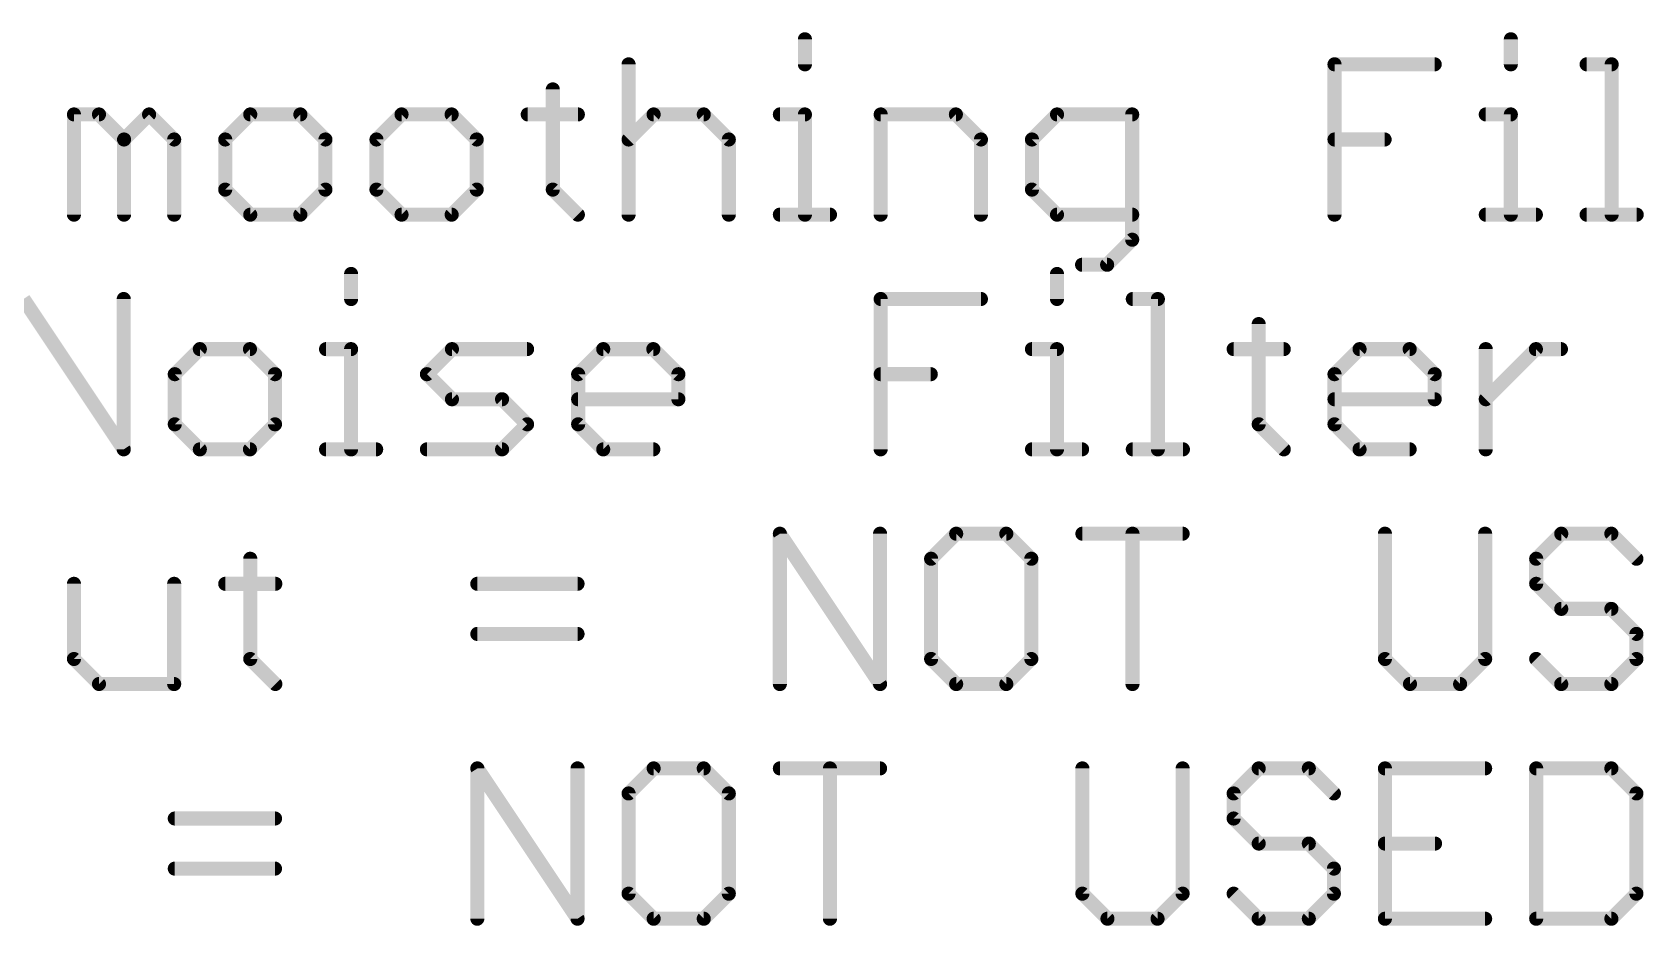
# Model space of a CAD drawing. Extents: x 0 to 387, y 0 to 260.
# Drawn here: x 308.62 to 326.06, y 157.48 to 167.15 of the extents above; entities that cross this region are included whole.
import ezdxf

# ---------------------------------------------------------------- set-up
doc = ezdxf.new("R2010")
doc.units = 0
doc.layers.add('94', color=14, linetype='CONTINUOUS')

msp = doc.modelspace()

# ---------------------------------------------------------------- linework, layer by layer
at = {"layer": '94', "const_width": 0.1524}
for points in [[(316.9846, 167.0744), (316.9846, 166.8032)], [(324.6247, 167.0744), (324.6247, 166.8032)], [(315.0763, 166.8032), (315.0763, 165.1762)], [(322.7164, 165.1762), (322.7164, 166.8032)], [(322.7164, 166.8032), (323.801, 166.8032)], [(325.445, 166.8032), (325.7161, 166.8032)], [(325.7161, 166.8032), (325.7161, 165.1762)], [(314.2561, 166.532), (314.2561, 165.4474)], [(309.0734, 165.1762), (309.0734, 166.2609)], [(309.0734, 166.2609), (309.3446, 166.2609)], [(309.3446, 166.2609), (309.6157, 165.9897)], [(309.6157, 165.9897), (309.8869, 166.2609)], [(309.8869, 166.2609), (310.1581, 165.9897)], [(310.9817, 166.2609), (310.7106, 165.9897)], [(311.5241, 166.2609), (310.9817, 166.2609)], [(311.7952, 165.9897), (311.5241, 166.2609)], [(312.6189, 166.2609), (312.3477, 165.9897)], [(313.1612, 166.2609), (312.6189, 166.2609)], [(313.4324, 165.9897), (313.1612, 166.2609)], [(313.9849, 166.2609), (314.5272, 166.2609)], [(315.0763, 165.9897), (315.3475, 166.2609)], [(315.3475, 166.2609), (315.8898, 166.2609)], [(315.8898, 166.2609), (316.161, 165.9897)], [(316.7135, 166.2609), (316.9846, 166.2609)], [(316.9846, 166.2609), (316.9846, 165.1762)], [(317.8049, 165.1762), (317.8049, 166.2609)], [(317.8049, 166.2609), (318.6184, 166.2609)], [(318.6184, 166.2609), (318.8896, 165.9897)], [(319.7132, 166.2609), (319.4421, 165.9897)], [(320.5267, 166.2609), (319.7132, 166.2609)], [(320.5267, 164.905), (320.5267, 166.2609)], [(324.3535, 166.2609), (324.6247, 166.2609)], [(324.6247, 166.2609), (324.6247, 165.1762)], [(309.6157, 165.9897), (309.6157, 165.1762)], [(310.1581, 165.9897), (310.1581, 165.1762)], [(310.7106, 165.9897), (310.7106, 165.4474)], [(311.7952, 165.4474), (311.7952, 165.9897)], [(312.3477, 165.9897), (312.3477, 165.4474)], [(313.4324, 165.4474), (313.4324, 165.9897)], [(316.161, 165.9897), (316.161, 165.1762)], [(318.8896, 165.9897), (318.8896, 165.1762)], [(319.4421, 165.9897), (319.4421, 165.4474)], [(322.7164, 165.9897), (323.2587, 165.9897)], [(310.7106, 165.4474), (310.9817, 165.1762)], [(311.5241, 165.1762), (311.7952, 165.4474)], [(312.3477, 165.4474), (312.6189, 165.1762)], [(313.1612, 165.1762), (313.4324, 165.4474)], [(314.2561, 165.4474), (314.5272, 165.1762)], [(319.4421, 165.4474), (319.7132, 165.1762)], [(310.9817, 165.1762), (311.5241, 165.1762)], [(312.6189, 165.1762), (313.1612, 165.1762)], [(316.7135, 165.1762), (317.2558, 165.1762)], [(319.7132, 165.1762), (320.5267, 165.1762)], [(324.3535, 165.1762), (324.8959, 165.1762)], [(325.445, 165.1762), (325.9873, 165.1762)], [(320.2556, 164.6339), (320.5267, 164.905)], [(319.9844, 164.6339), (320.2556, 164.6339)], [(312.0732, 164.5344), (312.0732, 164.2632)], [(319.7132, 164.5344), (319.7132, 164.2632)], [(308.5277, 164.2632), (309.6124, 162.6362)], [(309.6124, 162.6362), (309.6124, 164.2632)], [(317.8049, 162.6362), (317.8049, 164.2632)], [(317.8049, 164.2632), (318.8896, 164.2632)], [(320.5335, 164.2632), (320.8047, 164.2632)], [(320.8047, 164.2632), (320.8047, 162.6362)], [(321.8961, 163.992), (321.8961, 162.9074)], [(310.436, 163.7209), (310.1649, 163.4497)], [(310.9784, 163.7209), (310.436, 163.7209)], [(311.2495, 163.4497), (310.9784, 163.7209)], [(311.802, 163.7209), (312.0732, 163.7209)], [(312.0732, 163.7209), (312.0732, 162.6362)], [(312.8935, 163.4497), (313.1646, 163.7209)], [(313.1646, 163.7209), (313.9781, 163.7209)], [(314.5306, 163.4497), (314.8018, 163.7209)], [(314.8018, 163.7209), (315.3441, 163.7209)], [(315.3441, 163.7209), (315.6153, 163.4497)], [(319.4421, 163.7209), (319.7132, 163.7209)], [(319.7132, 163.7209), (319.7132, 162.6362)], [(321.625, 163.7209), (322.1673, 163.7209)], [(322.7164, 163.4497), (322.9875, 163.7209)], [(322.9875, 163.7209), (323.5299, 163.7209)], [(323.5299, 163.7209), (323.801, 163.4497)], [(324.3535, 162.6362), (324.3535, 163.7209)], [(324.3535, 163.1785), (324.8959, 163.7209)], [(324.8959, 163.7209), (325.167, 163.7209)], [(310.1649, 163.4497), (310.1649, 162.9074)], [(311.2495, 162.9074), (311.2495, 163.4497)], [(313.1646, 163.1785), (312.8935, 163.4497)], [(314.5306, 162.9074), (314.5306, 163.4497)], [(315.6153, 163.4497), (315.6153, 163.1785)], [(317.8049, 163.4497), (318.3472, 163.4497)], [(322.7164, 162.9074), (322.7164, 163.4497)], [(323.801, 163.4497), (323.801, 163.1785)], [(313.7069, 163.1785), (313.1646, 163.1785)], [(313.9781, 162.9074), (313.7069, 163.1785)], [(315.6153, 163.1785), (314.5306, 163.1785)], [(323.801, 163.1785), (322.7164, 163.1785)], [(310.1649, 162.9074), (310.436, 162.6362)], [(310.9784, 162.6362), (311.2495, 162.9074)], [(313.7069, 162.6362), (313.9781, 162.9074)], [(314.8018, 162.6362), (314.5306, 162.9074)], [(321.8961, 162.9074), (322.1673, 162.6362)], [(322.9875, 162.6362), (322.7164, 162.9074)], [(310.436, 162.6362), (310.9784, 162.6362)], [(311.802, 162.6362), (312.3443, 162.6362)], [(312.8935, 162.6362), (313.7069, 162.6362)], [(315.3441, 162.6362), (314.8018, 162.6362)], [(319.4421, 162.6362), (319.9844, 162.6362)], [(320.5335, 162.6362), (321.0758, 162.6362)], [(323.5299, 162.6362), (322.9875, 162.6362)], [(316.7135, 160.0962), (316.7135, 161.7232)], [(316.7135, 161.7232), (317.7981, 160.0962)], [(317.7981, 160.0962), (317.7981, 161.7232)], [(318.6218, 161.7232), (318.3506, 161.452)], [(319.1641, 161.7232), (318.6218, 161.7232)], [(319.4353, 161.452), (319.1641, 161.7232)], [(319.9878, 161.7232), (321.0725, 161.7232)], [(320.5301, 160.0962), (320.5301, 161.7232)], [(323.2621, 161.7232), (323.2621, 160.3674)], [(324.3468, 160.3674), (324.3468, 161.7232)], [(325.1704, 161.7232), (324.8993, 161.452)], [(325.7128, 161.7232), (325.1704, 161.7232)], [(325.9839, 161.452), (325.7128, 161.7232)], [(310.9817, 161.452), (310.9817, 160.3674)], [(318.3506, 161.452), (318.3506, 160.3674)], [(319.4353, 160.3674), (319.4353, 161.452)], [(324.8993, 161.452), (324.8993, 161.1809)], [(309.0734, 161.1809), (309.0734, 160.3674)], [(310.1581, 160.0962), (310.1581, 161.1809)], [(310.7106, 161.1809), (311.2529, 161.1809)], [(313.4392, 161.1809), (314.5238, 161.1809)], [(324.8993, 161.1809), (325.1704, 160.9097)], [(325.1704, 160.9097), (325.7128, 160.9097)], [(325.7128, 160.9097), (325.9839, 160.6385)], [(313.4392, 160.6385), (314.5238, 160.6385)], [(325.9839, 160.6385), (325.9839, 160.3674)], [(309.0734, 160.3674), (309.3446, 160.0962)], [(310.9817, 160.3674), (311.2529, 160.0962)], [(318.3506, 160.3674), (318.6218, 160.0962)], [(319.1641, 160.0962), (319.4353, 160.3674)], [(323.2621, 160.3674), (323.5333, 160.0962)], [(324.0756, 160.0962), (324.3468, 160.3674)], [(325.1704, 160.0962), (324.8993, 160.3674)], [(325.9839, 160.3674), (325.7128, 160.0962)], [(309.3446, 160.0962), (310.1581, 160.0962)], [(318.6218, 160.0962), (319.1641, 160.0962)], [(323.5333, 160.0962), (324.0756, 160.0962)], [(325.7128, 160.0962), (325.1704, 160.0962)], [(313.4392, 157.5562), (313.4392, 159.1832)], [(313.4392, 159.1832), (314.5238, 157.5562)], [(314.5238, 157.5562), (314.5238, 159.1832)], [(315.3475, 159.1832), (315.0763, 158.912)], [(315.8898, 159.1832), (315.3475, 159.1832)], [(316.161, 158.912), (315.8898, 159.1832)], [(316.7135, 159.1832), (317.7981, 159.1832)], [(317.2558, 157.5562), (317.2558, 159.1832)], [(319.9878, 159.1832), (319.9878, 157.8274)], [(321.0725, 157.8274), (321.0725, 159.1832)], [(321.8961, 159.1832), (321.625, 158.912)], [(322.4384, 159.1832), (321.8961, 159.1832)], [(322.7096, 158.912), (322.4384, 159.1832)], [(324.3468, 159.1832), (323.2621, 159.1832)], [(323.2621, 159.1832), (323.2621, 157.5562)], [(324.8993, 159.1832), (324.8993, 157.5562)], [(325.7128, 159.1832), (324.8993, 159.1832)], [(325.9839, 158.912), (325.7128, 159.1832)], [(315.0763, 158.912), (315.0763, 157.8274)], [(316.161, 157.8274), (316.161, 158.912)], [(321.625, 158.912), (321.625, 158.6409)], [(325.9839, 157.8274), (325.9839, 158.912)], [(310.1649, 158.6409), (311.2495, 158.6409)], [(321.625, 158.6409), (321.8961, 158.3697)], [(321.8961, 158.3697), (322.4384, 158.3697)], [(322.4384, 158.3697), (322.7096, 158.0985)], [(323.2621, 158.3697), (323.8044, 158.3697)], [(310.1649, 158.0985), (311.2495, 158.0985)], [(322.7096, 158.0985), (322.7096, 157.8274)], [(315.0763, 157.8274), (315.3475, 157.5562)], [(315.8898, 157.5562), (316.161, 157.8274)], [(319.9878, 157.8274), (320.259, 157.5562)], [(320.8013, 157.5562), (321.0725, 157.8274)], [(321.8961, 157.5562), (321.625, 157.8274)], [(322.7096, 157.8274), (322.4384, 157.5562)], [(325.7128, 157.5562), (325.9839, 157.8274)], [(315.3475, 157.5562), (315.8898, 157.5562)], [(320.259, 157.5562), (320.8013, 157.5562)], [(322.4384, 157.5562), (321.8961, 157.5562)], [(323.2621, 157.5562), (324.3468, 157.5562)], [(324.8993, 157.5562), (325.7128, 157.5562)]]:
    msp.add_lwpolyline(points, dxfattribs=at)
at = {"layer": '94', "const_width": 0.0762}
for points in [[(317.0227, 167.0744, 1), (316.9465, 167.0744)], [(324.6628, 167.0744, 1), (324.5866, 167.0744)], [(315.1144, 166.8032, 1), (315.0382, 166.8032)], [(316.9465, 166.8032, 1), (317.0227, 166.8032)], [(322.7545, 166.8032, 1), (322.6783, 166.8032)], [(322.7164, 166.8413, 1), (322.7164, 166.7651)], [(323.801, 166.7651, 1), (323.801, 166.8413)], [(324.5866, 166.8032, 1), (324.6628, 166.8032)], [(325.445, 166.8413, 1), (325.445, 166.7651)], [(325.7542, 166.8032, 1), (325.678, 166.8032)], [(325.7161, 166.7651, 1), (325.7161, 166.8413)], [(314.2942, 166.532, 1), (314.218, 166.532)], [(309.1115, 166.2609, 1), (309.0353, 166.2609)], [(309.0734, 166.299, 1), (309.0734, 166.2228)], [(309.3715, 166.2878, 1), (309.3176, 166.2339)], [(309.3446, 166.2228, 1), (309.3446, 166.299)], [(309.9139, 166.2878, 1), (309.86, 166.2339)], [(309.9139, 166.2339, 1), (309.86, 166.2878)], [(310.9817, 166.299, 1), (310.9817, 166.2228)], [(311.0087, 166.2339, 1), (310.9548, 166.2878)], [(311.551, 166.2878, 1), (311.4971, 166.2339)], [(311.5241, 166.2228, 1), (311.5241, 166.299)], [(312.6189, 166.299, 1), (312.6189, 166.2228)], [(312.6458, 166.2339, 1), (312.592, 166.2878)], [(313.1882, 166.2878, 1), (313.1343, 166.2339)], [(313.1612, 166.2228, 1), (313.1612, 166.299)], [(313.9849, 166.299, 1), (313.9849, 166.2228)], [(314.5272, 166.2228, 1), (314.5272, 166.299)], [(315.3475, 166.299, 1), (315.3475, 166.2228)], [(315.3744, 166.2339, 1), (315.3205, 166.2878)], [(315.9168, 166.2878, 1), (315.8629, 166.2339)], [(315.8898, 166.2228, 1), (315.8898, 166.299)], [(316.7135, 166.299, 1), (316.7135, 166.2228)], [(317.0227, 166.2609, 1), (316.9465, 166.2609)], [(316.9846, 166.2228, 1), (316.9846, 166.299)], [(317.843, 166.2609, 1), (317.7668, 166.2609)], [(317.8049, 166.299, 1), (317.8049, 166.2228)], [(318.6454, 166.2878, 1), (318.5915, 166.2339)], [(318.6184, 166.2228, 1), (318.6184, 166.299)], [(319.7132, 166.299, 1), (319.7132, 166.2228)], [(319.7402, 166.2339, 1), (319.6863, 166.2878)], [(320.5648, 166.2609, 1), (320.4886, 166.2609)], [(320.5267, 166.2228, 1), (320.5267, 166.299)], [(324.3535, 166.299, 1), (324.3535, 166.2228)], [(324.6628, 166.2609, 1), (324.5866, 166.2609)], [(324.6247, 166.2228, 1), (324.6247, 166.299)], [(309.6538, 165.9897, 1), (309.5776, 165.9897)], [(309.5888, 166.0166, 1), (309.6427, 165.9628)], [(309.5888, 165.9628, 1), (309.6427, 166.0166)], [(310.1962, 165.9897, 1), (310.12, 165.9897)], [(310.1311, 165.9628, 1), (310.185, 166.0166)], [(310.7487, 165.9897, 1), (310.6725, 165.9897)], [(310.6836, 166.0166, 1), (310.7375, 165.9628)], [(311.8333, 165.9897, 1), (311.7571, 165.9897)], [(311.7683, 165.9628, 1), (311.8222, 166.0166)], [(312.3858, 165.9897, 1), (312.3096, 165.9897)], [(312.3208, 166.0166, 1), (312.3747, 165.9628)], [(313.4705, 165.9897, 1), (313.3943, 165.9897)], [(313.4054, 165.9628, 1), (313.4593, 166.0166)], [(315.0494, 166.0166, 1), (315.1033, 165.9628)], [(316.1991, 165.9897, 1), (316.1229, 165.9897)], [(316.134, 165.9628, 1), (316.1879, 166.0166)], [(318.9277, 165.9897, 1), (318.8515, 165.9897)], [(318.8626, 165.9628, 1), (318.9165, 166.0166)], [(319.4802, 165.9897, 1), (319.404, 165.9897)], [(319.4151, 166.0166, 1), (319.469, 165.9628)], [(322.7164, 166.0278, 1), (322.7164, 165.9516)], [(323.2587, 165.9516, 1), (323.2587, 166.0278)], [(310.7375, 165.4743, 1), (310.6836, 165.4204)], [(311.8222, 165.4204, 1), (311.7683, 165.4743)], [(312.3747, 165.4743, 1), (312.3208, 165.4204)], [(313.4593, 165.4204, 1), (313.4055, 165.4743)], [(314.283, 165.4743, 1), (314.2291, 165.4204)], [(319.469, 165.4743, 1), (319.4151, 165.4204)], [(310.6725, 165.4474, 1), (310.7487, 165.4474)], [(311.7571, 165.4474, 1), (311.8333, 165.4474)], [(312.3096, 165.4474, 1), (312.3858, 165.4474)], [(313.3943, 165.4474, 1), (313.4705, 165.4474)], [(314.218, 165.4474, 1), (314.2942, 165.4474)], [(319.404, 165.4474, 1), (319.4802, 165.4474)], [(309.0353, 165.1762, 1), (309.1115, 165.1762)], [(309.5776, 165.1762, 1), (309.6538, 165.1762)], [(310.12, 165.1762, 1), (310.1962, 165.1762)], [(310.9817, 165.2143, 1), (310.9817, 165.1381)], [(310.9548, 165.1493, 1), (311.0087, 165.2031)], [(311.4971, 165.2031, 1), (311.551, 165.1493)], [(311.5241, 165.1381, 1), (311.5241, 165.2143)], [(312.6189, 165.2143, 1), (312.6189, 165.1381)], [(312.592, 165.1493, 1), (312.6458, 165.2031)], [(313.1343, 165.2031, 1), (313.1882, 165.1493)], [(313.1612, 165.1381, 1), (313.1612, 165.2143)], [(314.5003, 165.1493, 1), (314.5542, 165.2031)], [(315.0382, 165.1762, 1), (315.1144, 165.1762)], [(316.1229, 165.1762, 1), (316.1991, 165.1762)], [(316.7135, 165.2143, 1), (316.7135, 165.1381)], [(316.9465, 165.1762, 1), (317.0227, 165.1762)], [(317.2558, 165.1381, 1), (317.2558, 165.2143)], [(317.7668, 165.1762, 1), (317.843, 165.1762)], [(318.8515, 165.1762, 1), (318.9277, 165.1762)], [(319.7132, 165.2143, 1), (319.7132, 165.1381)], [(319.6863, 165.1493, 1), (319.7402, 165.2031)], [(320.5267, 165.1381, 1), (320.5267, 165.2143)], [(322.6783, 165.1762, 1), (322.7545, 165.1762)], [(324.3535, 165.2143, 1), (324.3535, 165.1381)], [(324.5866, 165.1762, 1), (324.6628, 165.1762)], [(324.8959, 165.1381, 1), (324.8959, 165.2143)], [(325.445, 165.2143, 1), (325.445, 165.1381)], [(325.678, 165.1762, 1), (325.7542, 165.1762)], [(325.9873, 165.1381, 1), (325.9873, 165.2143)], [(320.4886, 164.905, 1), (320.5648, 164.905)], [(320.5537, 164.8781, 1), (320.4998, 164.932)], [(319.9844, 164.672, 1), (319.9844, 164.5958)], [(320.2286, 164.6608, 1), (320.2825, 164.6069)], [(320.2556, 164.5958, 1), (320.2556, 164.672)], [(312.1113, 164.5344, 1), (312.0351, 164.5344)], [(319.7513, 164.5344, 1), (319.6751, 164.5344)], [(309.6505, 164.2632, 1), (309.5743, 164.2632)], [(312.0351, 164.2632, 1), (312.1113, 164.2632)], [(317.843, 164.2632, 1), (317.7668, 164.2632)], [(317.8049, 164.3013, 1), (317.8049, 164.2251)], [(318.8896, 164.2251, 1), (318.8896, 164.3013)], [(319.6751, 164.2632, 1), (319.7513, 164.2632)], [(320.5335, 164.3013, 1), (320.5335, 164.2251)], [(320.8428, 164.2632, 1), (320.7666, 164.2632)], [(320.8047, 164.2251, 1), (320.8047, 164.3013)], [(321.9342, 163.992, 1), (321.858, 163.992)], [(310.436, 163.759, 1), (310.436, 163.6828)], [(310.463, 163.6939, 1), (310.4091, 163.7478)], [(311.0053, 163.7478, 1), (310.9514, 163.6939)], [(310.9784, 163.6828, 1), (310.9784, 163.759)], [(311.802, 163.759, 1), (311.802, 163.6828)], [(312.1113, 163.7209, 1), (312.0351, 163.7209)], [(312.0732, 163.6828, 1), (312.0732, 163.759)], [(313.1646, 163.759, 1), (313.1646, 163.6828)], [(313.1916, 163.6939, 1), (313.1377, 163.7478)], [(313.9781, 163.6828, 1), (313.9781, 163.759)], [(314.8018, 163.759, 1), (314.8018, 163.6828)], [(314.8287, 163.6939, 1), (314.7748, 163.7478)], [(315.371, 163.7478, 1), (315.3172, 163.6939)], [(315.3441, 163.6828, 1), (315.3441, 163.759)], [(319.4421, 163.759, 1), (319.4421, 163.6828)], [(319.7513, 163.7209, 1), (319.6751, 163.7209)], [(319.7132, 163.6828, 1), (319.7132, 163.759)], [(321.625, 163.759, 1), (321.625, 163.6828)], [(322.1673, 163.6828, 1), (322.1673, 163.759)], [(322.9875, 163.759, 1), (322.9875, 163.6828)], [(323.0145, 163.6939, 1), (322.9606, 163.7478)], [(323.5568, 163.7478, 1), (323.5029, 163.6939)], [(323.5299, 163.6828, 1), (323.5299, 163.759)], [(324.3916, 163.7209, 1), (324.3154, 163.7209)], [(324.8959, 163.759, 1), (324.8959, 163.6828)], [(324.9228, 163.6939, 1), (324.8689, 163.7478)], [(325.167, 163.6828, 1), (325.167, 163.759)], [(310.203, 163.4497, 1), (310.1268, 163.4497)], [(310.1379, 163.4766, 1), (310.1918, 163.4228)], [(311.2876, 163.4497, 1), (311.2114, 163.4497)], [(311.2226, 163.4228, 1), (311.2765, 163.4766)], [(312.9204, 163.4766, 1), (312.8665, 163.4228)], [(312.8665, 163.4766, 1), (312.9204, 163.4228)], [(314.5687, 163.4497, 1), (314.4925, 163.4497)], [(314.5037, 163.4766, 1), (314.5575, 163.4228)], [(315.6534, 163.4497, 1), (315.5772, 163.4497)], [(315.5883, 163.4228, 1), (315.6422, 163.4766)], [(317.8049, 163.4878, 1), (317.8049, 163.4116)], [(318.3472, 163.4116, 1), (318.3472, 163.4878)], [(322.7545, 163.4497, 1), (322.6783, 163.4497)], [(322.6894, 163.4766, 1), (322.7433, 163.4228)], [(323.8391, 163.4497, 1), (323.7629, 163.4497)], [(323.7741, 163.4228, 1), (323.828, 163.4766)], [(313.1646, 163.2166, 1), (313.1646, 163.1404)], [(313.7339, 163.2055, 1), (313.68, 163.1516)], [(313.7069, 163.1404, 1), (313.7069, 163.2166)], [(314.5306, 163.2166, 1), (314.5306, 163.1404)], [(315.6153, 163.1404, 1), (315.6153, 163.2166)], [(322.7164, 163.2166, 1), (322.7164, 163.1404)], [(323.801, 163.1404, 1), (323.801, 163.2166)], [(313.1377, 163.1516, 1), (313.1916, 163.2055)], [(315.5772, 163.1785, 1), (315.6534, 163.1785)], [(323.7629, 163.1785, 1), (323.8391, 163.1785)], [(324.3266, 163.2055, 1), (324.3805, 163.1516)], [(310.1918, 162.9343, 1), (310.1379, 162.8804)], [(310.1268, 162.9074, 1), (310.203, 162.9074)], [(311.2114, 162.9074, 1), (311.2876, 162.9074)], [(311.2765, 162.8804, 1), (311.2226, 162.9343)], [(314.005, 162.8804, 1), (313.9512, 162.9343)], [(313.9512, 162.8804, 1), (314.0051, 162.9343)], [(314.5575, 162.9343, 1), (314.5037, 162.8804)], [(314.4925, 162.9074, 1), (314.5687, 162.9074)], [(321.9231, 162.9343, 1), (321.8692, 162.8804)], [(321.858, 162.9074, 1), (321.9342, 162.9074)], [(322.7433, 162.9343, 1), (322.6894, 162.8804)], [(322.6783, 162.9074, 1), (322.7545, 162.9074)], [(309.5743, 162.6362, 1), (309.6505, 162.6362)], [(309.5807, 162.6151, 1), (309.6441, 162.6573)], [(310.436, 162.6743, 1), (310.436, 162.5981)], [(310.4091, 162.6093, 1), (310.463, 162.6631)], [(310.9514, 162.6631, 1), (311.0053, 162.6093)], [(310.9784, 162.5981, 1), (310.9784, 162.6743)], [(311.802, 162.6743, 1), (311.802, 162.5981)], [(312.0351, 162.6362, 1), (312.1113, 162.6362)], [(312.3443, 162.5981, 1), (312.3443, 162.6743)], [(312.8935, 162.6743, 1), (312.8935, 162.5981)], [(313.68, 162.6631, 1), (313.7339, 162.6093)], [(313.7069, 162.5981, 1), (313.7069, 162.6743)], [(314.8018, 162.6743, 1), (314.8018, 162.5981)], [(314.7748, 162.6093, 1), (314.8287, 162.6631)], [(315.3441, 162.5981, 1), (315.3441, 162.6743)], [(317.7668, 162.6362, 1), (317.843, 162.6362)], [(319.4421, 162.6743, 1), (319.4421, 162.5981)], [(319.6751, 162.6362, 1), (319.7513, 162.6362)], [(319.9844, 162.5981, 1), (319.9844, 162.6743)], [(320.5335, 162.6743, 1), (320.5335, 162.5981)], [(320.7666, 162.6362, 1), (320.8428, 162.6362)], [(321.0758, 162.5981, 1), (321.0758, 162.6743)], [(322.1403, 162.6093, 1), (322.1942, 162.6631)], [(322.9875, 162.6743, 1), (322.9875, 162.5981)], [(322.9606, 162.6093, 1), (323.0145, 162.6631)], [(323.5299, 162.5981, 1), (323.5299, 162.6743)], [(324.3154, 162.6362, 1), (324.3916, 162.6362)], [(316.7516, 161.7232, 1), (316.6754, 161.7232)], [(316.7452, 161.7443, 1), (316.6818, 161.7021)], [(317.8362, 161.7232, 1), (317.76, 161.7232)], [(318.6218, 161.7613, 1), (318.6218, 161.6851)], [(318.6487, 161.6962, 1), (318.5949, 161.7501)], [(319.1911, 161.7501, 1), (319.1372, 161.6962)], [(319.1641, 161.6851, 1), (319.1641, 161.7613)], [(319.9878, 161.7613, 1), (319.9878, 161.6851)], [(320.5682, 161.7232, 1), (320.492, 161.7232)], [(321.0725, 161.6851, 1), (321.0725, 161.7613)], [(323.3002, 161.7232, 1), (323.224, 161.7232)], [(324.3849, 161.7232, 1), (324.3087, 161.7232)], [(325.1704, 161.7613, 1), (325.1704, 161.6851)], [(325.1974, 161.6962, 1), (325.1435, 161.7501)], [(325.7397, 161.7501, 1), (325.6858, 161.6962)], [(325.7128, 161.6851, 1), (325.7128, 161.7613)], [(311.0198, 161.452, 1), (310.9436, 161.452)], [(318.3887, 161.452, 1), (318.3125, 161.452)], [(318.3237, 161.479, 1), (318.3776, 161.4251)], [(319.4734, 161.452, 1), (319.3972, 161.452)], [(319.4084, 161.4251, 1), (319.4622, 161.479)], [(324.8723, 161.479, 1), (324.9262, 161.4251)], [(324.9374, 161.452, 1), (324.8612, 161.452)], [(325.957, 161.4251, 1), (326.0109, 161.479)], [(309.1115, 161.1809, 1), (309.0353, 161.1809)], [(310.1962, 161.1809, 1), (310.12, 161.1809)], [(310.7106, 161.219, 1), (310.7106, 161.1428)], [(311.2529, 161.1428, 1), (311.2529, 161.219)], [(313.4392, 161.219, 1), (313.4392, 161.1428)], [(314.5238, 161.1428, 1), (314.5238, 161.219)], [(324.9262, 161.2078, 1), (324.8723, 161.1539)], [(324.8612, 161.1809, 1), (324.9374, 161.1809)], [(325.1704, 160.9478, 1), (325.1704, 160.8716)], [(325.7397, 160.9366, 1), (325.6858, 160.8828)], [(325.7128, 160.8716, 1), (325.7128, 160.9478)], [(325.1435, 160.8828, 1), (325.1974, 160.9366)], [(313.4392, 160.6766, 1), (313.4392, 160.6004)], [(314.5238, 160.6004, 1), (314.5238, 160.6766)], [(326.022, 160.6385, 1), (325.9458, 160.6385)], [(325.957, 160.6116, 1), (326.0109, 160.6655)], [(309.1004, 160.3943, 1), (309.0465, 160.3404)], [(309.0353, 160.3674, 1), (309.1115, 160.3674)], [(311.0087, 160.3943, 1), (310.9548, 160.3404)], [(310.9436, 160.3674, 1), (311.0198, 160.3674)], [(318.3776, 160.3943, 1), (318.3237, 160.3404)], [(318.3125, 160.3674, 1), (318.3887, 160.3674)], [(319.3972, 160.3674, 1), (319.4734, 160.3674)], [(319.4622, 160.3404, 1), (319.4084, 160.3943)], [(323.289, 160.3943, 1), (323.2352, 160.3404)], [(323.224, 160.3674, 1), (323.3002, 160.3674)], [(324.3087, 160.3674, 1), (324.3849, 160.3674)], [(324.3737, 160.3404, 1), (324.3198, 160.3943)], [(324.9262, 160.3943, 1), (324.8723, 160.3404)], [(325.9458, 160.3674, 1), (326.022, 160.3674)], [(326.0109, 160.3404, 1), (325.957, 160.3943)], [(309.3446, 160.1343, 1), (309.3446, 160.0581)], [(309.3176, 160.0693, 1), (309.3715, 160.1231)], [(310.12, 160.0962, 1), (310.1962, 160.0962)], [(310.1581, 160.0581, 1), (310.1581, 160.1343)], [(311.226, 160.0693, 1), (311.2798, 160.1231)], [(316.6754, 160.0962, 1), (316.7516, 160.0962)], [(317.76, 160.0962, 1), (317.8362, 160.0962)], [(317.7664, 160.0751, 1), (317.8298, 160.1173)], [(318.6218, 160.1343, 1), (318.6218, 160.0581)], [(318.5949, 160.0693, 1), (318.6487, 160.1231)], [(319.1372, 160.1231, 1), (319.1911, 160.0693)], [(319.1641, 160.0581, 1), (319.1641, 160.1343)], [(320.492, 160.0962, 1), (320.5682, 160.0962)], [(323.5333, 160.1343, 1), (323.5333, 160.0581)], [(323.5063, 160.0693, 1), (323.5602, 160.1231)], [(324.0487, 160.1231, 1), (324.1025, 160.0693)], [(324.0756, 160.0581, 1), (324.0756, 160.1343)], [(325.1704, 160.1343, 1), (325.1704, 160.0581)], [(325.1435, 160.0693, 1), (325.1974, 160.1231)], [(325.6858, 160.1231, 1), (325.7397, 160.0693)], [(325.7128, 160.0581, 1), (325.7128, 160.1343)], [(313.4773, 159.1832, 1), (313.4011, 159.1832)], [(313.4709, 159.2043, 1), (313.4075, 159.1621)], [(314.5619, 159.1832, 1), (314.4857, 159.1832)], [(315.3475, 159.2213, 1), (315.3475, 159.1451)], [(315.3744, 159.1562, 1), (315.3205, 159.2101)], [(315.9168, 159.2101, 1), (315.8629, 159.1562)], [(315.8898, 159.1451, 1), (315.8898, 159.2213)], [(316.7135, 159.2213, 1), (316.7135, 159.1451)], [(317.2939, 159.1832, 1), (317.2177, 159.1832)], [(317.7981, 159.1451, 1), (317.7981, 159.2213)], [(320.0259, 159.1832, 1), (319.9497, 159.1832)], [(321.1106, 159.1832, 1), (321.0344, 159.1832)], [(321.8961, 159.2213, 1), (321.8961, 159.1451)], [(321.9231, 159.1562, 1), (321.8692, 159.2101)], [(322.4654, 159.2101, 1), (322.4115, 159.1562)], [(322.4384, 159.1451, 1), (322.4384, 159.2213)], [(323.2621, 159.2213, 1), (323.2621, 159.1451)], [(323.3002, 159.1832, 1), (323.224, 159.1832)], [(324.3468, 159.1451, 1), (324.3468, 159.2213)], [(324.9374, 159.1832, 1), (324.8612, 159.1832)], [(324.8993, 159.2213, 1), (324.8993, 159.1451)], [(325.7397, 159.2101, 1), (325.6858, 159.1562)], [(325.7128, 159.1451, 1), (325.7128, 159.2213)], [(315.1144, 158.912, 1), (315.0382, 158.912)], [(315.0494, 158.939, 1), (315.1033, 158.8851)], [(316.1991, 158.912, 1), (316.1229, 158.912)], [(316.134, 158.8851, 1), (316.1879, 158.939)], [(321.598, 158.939, 1), (321.6519, 158.8851)], [(321.663, 158.912, 1), (321.5869, 158.912)], [(322.6827, 158.8851, 1), (322.7365, 158.939)], [(326.022, 158.912, 1), (325.9458, 158.912)], [(325.957, 158.8851, 1), (326.0109, 158.939)], [(310.1649, 158.679, 1), (310.1649, 158.6028)], [(311.2495, 158.6028, 1), (311.2495, 158.679)], [(321.6519, 158.6678, 1), (321.598, 158.6139)], [(321.5869, 158.6409, 1), (321.663, 158.6409)], [(321.8961, 158.4078, 1), (321.8961, 158.3316)], [(321.8692, 158.3428, 1), (321.9231, 158.3966)], [(322.4654, 158.3966, 1), (322.4115, 158.3428)], [(322.4384, 158.3316, 1), (322.4384, 158.4078)], [(323.2621, 158.4078, 1), (323.2621, 158.3316)], [(323.8044, 158.3316, 1), (323.8044, 158.4078)], [(310.1649, 158.1366, 1), (310.1649, 158.0604)], [(311.2495, 158.0604, 1), (311.2495, 158.1366)], [(322.7477, 158.0985, 1), (322.6715, 158.0985)], [(322.6827, 158.0716, 1), (322.7366, 158.1255)], [(315.1033, 157.8543, 1), (315.0494, 157.8004)], [(315.0382, 157.8274, 1), (315.1144, 157.8274)], [(316.1229, 157.8274, 1), (316.1991, 157.8274)], [(316.1879, 157.8004, 1), (316.134, 157.8543)], [(320.0147, 157.8543, 1), (319.9609, 157.8004)], [(319.9497, 157.8274, 1), (320.0259, 157.8274)], [(321.0344, 157.8274, 1), (321.1106, 157.8274)], [(321.0994, 157.8004, 1), (321.0455, 157.8543)], [(321.6519, 157.8543, 1), (321.598, 157.8004)], [(322.6715, 157.8274, 1), (322.7477, 157.8274)], [(322.7365, 157.8004, 1), (322.6827, 157.8543)], [(325.9458, 157.8274, 1), (326.022, 157.8274)], [(326.0109, 157.8004, 1), (325.957, 157.8543)], [(313.4011, 157.5562, 1), (313.4773, 157.5562)], [(314.4857, 157.5562, 1), (314.5619, 157.5562)], [(314.4921, 157.5351, 1), (314.5555, 157.5773)], [(315.3475, 157.5943, 1), (315.3475, 157.5181)], [(315.3205, 157.5293, 1), (315.3744, 157.5831)], [(315.8629, 157.5831, 1), (315.9168, 157.5293)], [(315.8898, 157.5181, 1), (315.8898, 157.5943)], [(317.2177, 157.5562, 1), (317.2939, 157.5562)], [(320.259, 157.5943, 1), (320.259, 157.5181)], [(320.232, 157.5293, 1), (320.2859, 157.5831)], [(320.7743, 157.5831, 1), (320.8282, 157.5293)], [(320.8013, 157.5181, 1), (320.8013, 157.5943)], [(321.8961, 157.5943, 1), (321.8961, 157.5181)], [(321.8692, 157.5293, 1), (321.9231, 157.5831)], [(322.4115, 157.5831, 1), (322.4654, 157.5293)], [(322.4384, 157.5181, 1), (322.4384, 157.5943)], [(323.2621, 157.5943, 1), (323.2621, 157.5181)], [(323.224, 157.5562, 1), (323.3002, 157.5562)], [(324.3468, 157.5181, 1), (324.3468, 157.5943)], [(324.8993, 157.5943, 1), (324.8993, 157.5181)], [(324.8612, 157.5562, 1), (324.9374, 157.5562)], [(325.6858, 157.5831, 1), (325.7397, 157.5293)], [(325.7128, 157.5181, 1), (325.7128, 157.5943)]]:
    msp.add_lwpolyline(points, format="xyb", dxfattribs=at)

doc.saveas('drawing.dxf')
